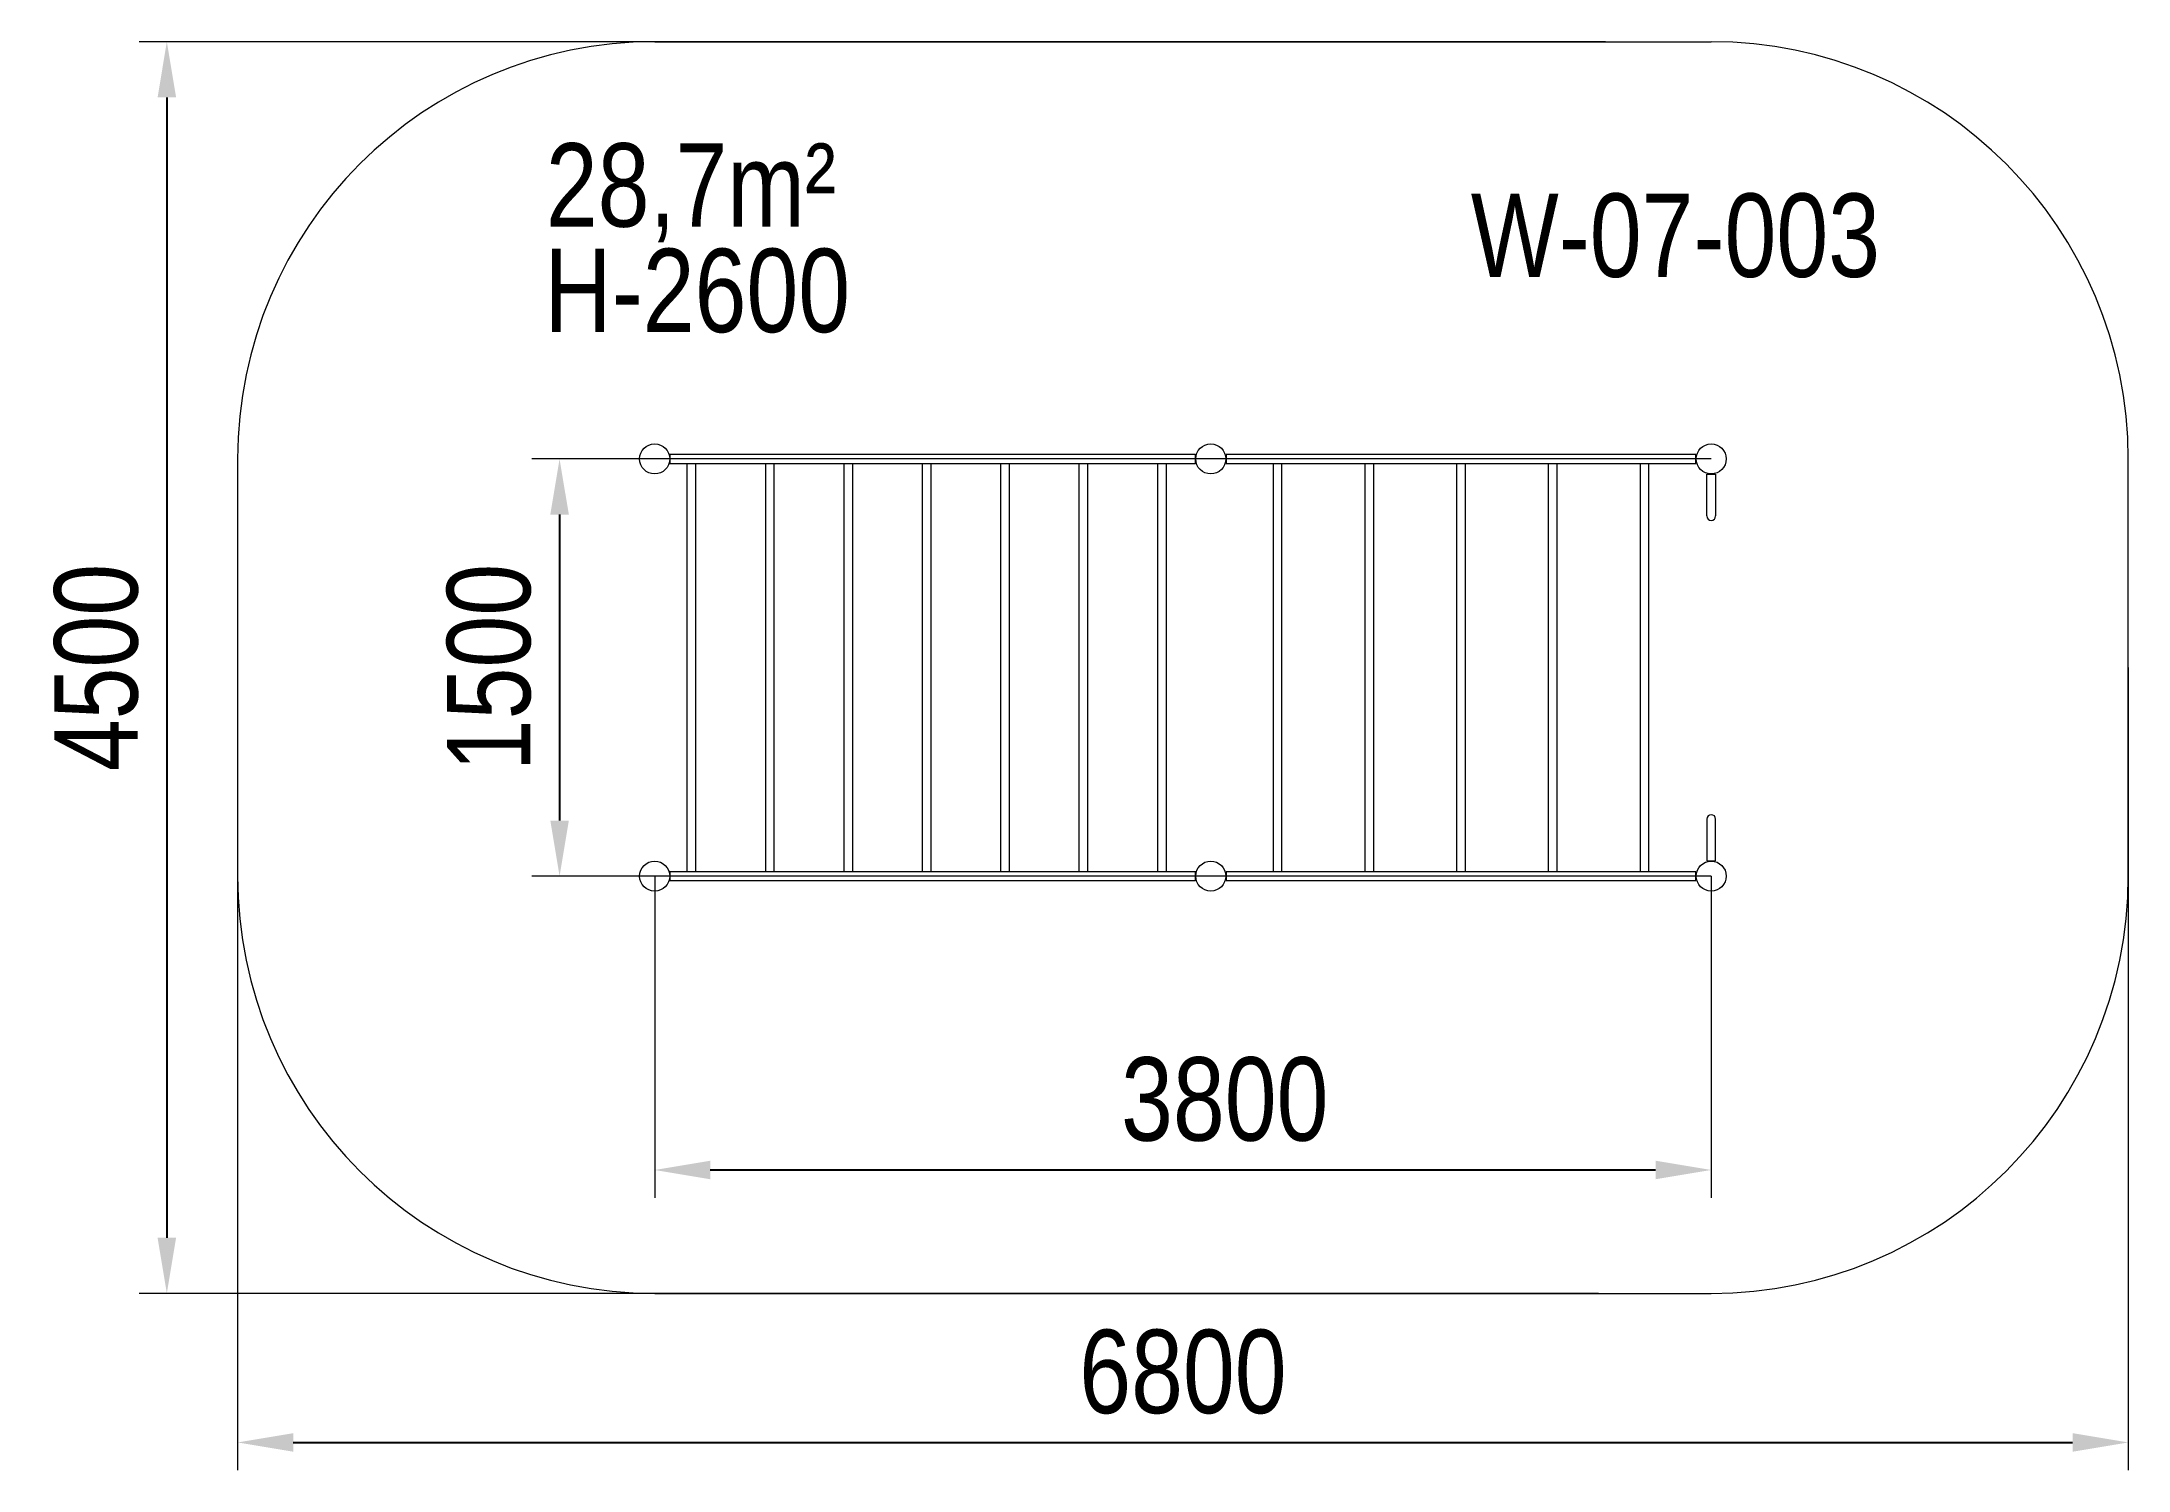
# Model space of a CAD drawing. Header units: millimetres. Extents: x -4000 to 3505, y -2759 to 2378.
import ezdxf

# ---------------------------------------------------------------- set-up
doc = ezdxf.new("R2010")
doc.units = ezdxf.units.MM
for name, color, linetype in [('DIKOM_АРТИКУЛ', 7, 'Continuous'), ('DIKOM_ЗОНА', 80, 'Continuous'), ('DIKOM_ОБЪЕКТ', 7, 'Continuous'), ('DIKOM_РАЗМЕР_ЗОНА', 7, 'Continuous'), ('DIKOM_РАЗМЕР_ОБЪЕКТА', 7, 'Continuous')]:
    doc.layers.add(name, color=color, linetype=linetype)
doc.styles.add('style1', font='arial.ttf', dxfattribs={"width": 0.8})
doc.dimstyles.new('1-50', dxfattribs={"dimtxt": 300, "dimasz": 200, "dimexe": 100, "dimexo": 0, "dimgap": 100, "dimtad": 1, "dimdec": 0, "dimtxsty": 'style1', "dimcen": 0, "dimclrd": 7, "dimclre": 7, "dimadec": 1, "dimazin": 2, "dimtfac": 1, "dimtdec": 0, "dimtmove": 0, "dimatfit": 3, "dimfxl": 0, "dimlwd": 25, "dimlwe": 18, "dimarcsym": 0})

# ---------------------------------------------------------------- blocks, each defined once
blk = doc.blocks.new('*D1')
at = {"layer": 'Defpoints', "color": 0, "transparency": 16777216}
for p in [(-1795.1, -622.5), (2004.9, -622.5), (2004.9, -1679)]:
    blk.add_point(p, dxfattribs=at)
at = {"layer": 'DIKOM_РАЗМЕР_ОБЪЕКТА', "color": 7, "lineweight": 18, "transparency": 16777216}
for p, q in [((-1795.1, -622.5), (-1795.1, -1779)), ((2004.9, -622.5), (2004.9, -1779))]:
    blk.add_line(p, q, dxfattribs=at)
at = {"layer": 'DIKOM_РАЗМЕР_ОБЪЕКТА', "color": 7, "lineweight": 25, "transparency": 16777216}
blk.add_line((-1595.1, -1679), (1804.9, -1679), dxfattribs=at)
at = {"layer": 'DIKOM_РАЗМЕР_ОБЪЕКТА', "color": 7, "transparency": 16777216}
for points in [[(-1595.1, -1645.7), (-1595.1, -1712.3), (-1795.1, -1679)], [(1804.9, -1645.7), (1804.9, -1712.3), (2004.9, -1679)]]:
    blk.add_solid(points, dxfattribs=at)
at = {"layer": 'DIKOM_РАЗМЕР_ОБЪЕКТА', "color": 0, "transparency": 16777216, "insert": (255.3, -1425.7), "char_height": 300, "attachment_point": 5, "style": 'style1'}
blk.add_mtext('3800', dxfattribs=at)
blk = doc.blocks.new('*D2')
at = {"layer": 'Defpoints', "color": 0, "transparency": 16777216}
for p in [(2004.9, 877.5), (-2137.2, -622.5), (2004.9, -622.5)]:
    blk.add_point(p, dxfattribs=at)
at = {"layer": 'DIKOM_РАЗМЕР_ОБЪЕКТА', "color": 7, "lineweight": 18, "transparency": 16777216}
for p, q in [((2004.9, 877.5), (-2237.2, 877.5)), ((2004.9, -622.5), (-2237.2, -622.5))]:
    blk.add_line(p, q, dxfattribs=at)
at = {"layer": 'DIKOM_РАЗМЕР_ОБЪЕКТА', "color": 7, "lineweight": 25, "transparency": 16777216}
blk.add_line((-2137.2, 677.5), (-2137.2, -422.5), dxfattribs=at)
at = {"layer": 'DIKOM_РАЗМЕР_ОБЪЕКТА', "color": 7, "transparency": 16777216}
for points in [[(-2170.5, 677.5), (-2103.8, 677.5), (-2137.2, 877.5)], [(-2170.5, -422.5), (-2103.8, -422.5), (-2137.2, -622.5)]]:
    blk.add_solid(points, dxfattribs=at)
at = {"layer": 'DIKOM_РАЗМЕР_ОБЪЕКТА', "color": 0, "transparency": 16777216, "insert": (-2390.3, 127.5), "char_height": 300, "attachment_point": 5, "rotation": 90, "style": 'style1'}
blk.add_mtext('1500', dxfattribs=at)
blk = doc.blocks.new('*D3')
at = {"layer": 'Defpoints', "color": 0, "transparency": 16777216}
for p in [(-3295.1, 127.5), (3504.9, 127.5), (3504.9, -2658.6)]:
    blk.add_point(p, dxfattribs=at)
at = {"layer": 'DIKOM_РАЗМЕР_ЗОНА', "color": 7, "lineweight": 18, "transparency": 16777216}
for p, q in [((-3295.1, 127.5), (-3295.1, -2758.6)), ((3504.9, 127.5), (3504.9, -2758.6))]:
    blk.add_line(p, q, dxfattribs=at)
at = {"layer": 'DIKOM_РАЗМЕР_ЗОНА', "color": 7, "lineweight": 25, "transparency": 16777216}
blk.add_line((-3095.1, -2658.6), (3304.9, -2658.6), dxfattribs=at)
at = {"layer": 'DIKOM_РАЗМЕР_ЗОНА', "color": 7, "transparency": 16777216}
for points in [[(-3095.1, -2625.3), (-3095.1, -2691.9), (-3295.1, -2658.6)], [(3304.9, -2625.3), (3304.9, -2691.9), (3504.9, -2658.6)]]:
    blk.add_solid(points, dxfattribs=at)
at = {"layer": 'DIKOM_РАЗМЕР_ЗОНА', "color": 0, "transparency": 16777216, "insert": (104.9, -2405.4), "char_height": 300, "attachment_point": 5, "style": 'style1'}
blk.add_mtext('6800', dxfattribs=at)
blk = doc.blocks.new('*D4')
at = {"layer": 'Defpoints', "color": 0, "transparency": 16777216}
for p in [(1625.2, 2377.5), (-3549.7, -2122.5), (1599.6, -2122.5)]:
    blk.add_point(p, dxfattribs=at)
at = {"layer": 'DIKOM_РАЗМЕР_ЗОНА', "color": 7, "lineweight": 18, "transparency": 16777216}
for p, q in [((1625.2, 2377.5), (-3649.7, 2377.5)), ((1599.6, -2122.5), (-3649.7, -2122.5))]:
    blk.add_line(p, q, dxfattribs=at)
at = {"layer": 'DIKOM_РАЗМЕР_ЗОНА', "color": 7, "lineweight": 25, "transparency": 16777216}
blk.add_line((-3549.7, 2177.5), (-3549.7, -1922.5), dxfattribs=at)
at = {"layer": 'DIKOM_РАЗМЕР_ЗОНА', "color": 7, "transparency": 16777216}
for points in [[(-3583, 2177.5), (-3516.3, 2177.5), (-3549.7, 2377.5)], [(-3583, -1922.5), (-3516.3, -1922.5), (-3549.7, -2122.5)]]:
    blk.add_solid(points, dxfattribs=at)
at = {"layer": 'DIKOM_РАЗМЕР_ЗОНА', "color": 0, "transparency": 16777216, "insert": (-3802.8, 127.5), "char_height": 300, "attachment_point": 5, "rotation": 90, "style": 'style1'}
blk.add_mtext('4500', dxfattribs=at)

msp = doc.modelspace()

# ---------------------------------------------------------------- linework, layer by layer
at = {"layer": 'DIKOM_ЗОНА', "color": 3, "lineweight": 15}
for p, q in [((-1795.1, 2377.5), (2004.9, 2377.5)), ((-3295.1, 877.5), (-3295.1, -622.5)), ((3504.9, -622.5), (3504.9, 877.5)), ((-1795.1, -2122.5), (2004.9, -2122.5))]:
    msp.add_line(p, q, dxfattribs=at)
for centre, start, end in [((-1795.1, 877.5), 90, 180), ((2004.9, 877.5), 0, 90), ((-1795.1, -622.5), 180, 270), ((2004.9, -622.5), 270, 0)]:
    msp.add_arc(centre, 1500, start, end, dxfattribs=at)
at = {"layer": 'DIKOM_ОБЪЕКТ', "color": 7, "linetype": 'Continuous', "lineweight": 15}
for p, q in [((149.9, 893.5), (-1740.1, 893.5)), ((-1740.1, 893.5), (-1740.1, 861.5)), ((-1740.1, 861.5), (149.9, 861.5)), ((-1679.3, 861.5), (-1679.3, -606.5)), ((-1647.3, -606.5), (-1647.3, 861.5)), ((-1396.8, 861.5), (-1396.8, -606.5)), ((-1364.8, -606.5), (-1364.8, 861.5)), ((-1114.9, 861.5), (-1114.9, -606.5)), ((-1082.9, -606.5), (-1082.9, 861.5)), ((-833, 861.5), (-833, -606.5)), ((-801, -606.5), (-801, 861.5)), ((-551.1, 861.5), (-551.1, -606.5)), ((-519.1, -606.5), (-519.1, 861.5)), ((-269.2, 861.5), (-269.2, -606.5)), ((-237.2, -606.5), (-237.2, 861.5)), ((13.5, 861.5), (13.5, -606.5)), ((45.5, -606.5), (45.5, 861.5)), ((149.9, 861.5), (149.9, 893.5)), ((1949.9, 893.5), (259.9, 893.5)), ((259.9, 893.5), (259.9, 861.5)), ((259.9, 861.5), (1949.9, 861.5)), ((428.9, 861.5), (428.9, -606.5)), ((460.9, -606.5), (460.9, 861.5)), ((758.9, 861.5), (758.9, -606.5)), ((790.9, -606.5), (790.9, 861.5)), ((1088.9, 861.5), (1088.9, -606.5)), ((1120.9, -606.5), (1120.9, 861.5)), ((1418.9, 861.5), (1418.9, -606.5)), ((1450.9, -606.5), (1450.9, 861.5)), ((1748.9, 861.5), (1748.9, -606.5)), ((1780.9, -606.5), (1780.9, 861.5)), ((1949.9, 861.5), (1949.9, 893.5)), ((1988.9, 822.5), (2020.9, 822.5)), ((1988.9, 672.5), (1988.9, 822.5)), ((2020.9, 822.5), (2020.9, 672.5)), ((1988.9, -417.5), (1988.9, -567.5)), ((2020.9, -567.5), (2020.9, -417.5)), ((1988.9, -567.5), (2020.9, -567.5)), ((149.9, -606.5), (-1740.1, -606.5)), ((-1740.1, -606.5), (-1740.1, -638.5)), ((-1740.1, -638.5), (149.9, -638.5)), ((149.9, -638.5), (149.9, -606.5)), ((1949.9, -606.5), (259.9, -606.5)), ((259.9, -606.5), (259.9, -638.5)), ((259.9, -638.5), (1949.9, -638.5)), ((1949.9, -638.5), (1949.9, -606.5))]:
    msp.add_line(p, q, dxfattribs=at)
for centre in [(-1795.1, 877.5), (204.9, 877.5), (2004.9, 877.5), (-1795.1, -622.5), (204.9, -622.5), (2004.9, -622.5)]:
    msp.add_circle(centre, 54, dxfattribs=at)
for centre, start, end in [((2004.9, 672.5), 180, 0), ((2004.9, -417.5), 0, 180)]:
    msp.add_arc(centre, 16, start, end, dxfattribs=at)

# ---------------------------------------------------------------- texts
at = {"layer": 'DIKOM_АРТИКУЛ', "color": 7, "linetype": 'Continuous', "lineweight": 15, "insert": (1140.2, 1831.8), "char_height": 300, "width": 1667.537, "attachment_point": 1, "style": 'style1'}
msp.add_mtext('W-0{\\fArial|b0|i0|c204|p34;7}-00{\\fArial|b0|i0|c204|p34;3}', dxfattribs=at)
at = {"layer": 'DIKOM_РАЗМЕР_ОБЪЕКТА', "char_height": 300, "width": 5885.531, "attachment_point": 1, "style": 'style1'}
for s, insert in [('28,7m²', (-2186.5, 2012.6)), ('{\\C7;H-2600}', (-2191.7, 1633.4))]:
    msp.add_mtext(s, dxfattribs=dict(at, insert=insert))

# ---------------------------------------------------------------- dimensions: what is measured, and where the dimension line sits
at = {"layer": 'DIKOM_РАЗМЕР_ЗОНА'}
dim = msp.add_linear_dim(base=(-3549.7, -2122.5), p1=(1625.2, 2377.5), p2=(1599.6, -2122.5), angle=90, dimstyle='1-50', dxfattribs=at)
dim.commit()
dim.dimension.update_dxf_attribs({"geometry": '*D4', "text_midpoint": (-3549.7, 127.5), "dimtype": 160})
dim = msp.add_linear_dim(base=(3504.9, -2658.6), p1=(-3295.1, 127.5), p2=(3504.9, 127.5), dimstyle='1-50', dxfattribs=at)
dim.commit()
dim.dimension.update_dxf_attribs({"geometry": '*D3', "text_midpoint": (104.9, -2658.6), "dimtype": 160})
at = {"layer": 'DIKOM_РАЗМЕР_ОБЪЕКТА'}
dim = msp.add_linear_dim(base=(-2137.2, -622.5), p1=(2004.9, 877.5), p2=(2004.9, -622.5), angle=90, dimstyle='1-50', dxfattribs=at)
dim.commit()
dim.dimension.update_dxf_attribs({"geometry": '*D2', "text_midpoint": (-2137.2, 127.5), "dimtype": 160})
dim = msp.add_linear_dim(base=(2004.9, -1679), p1=(-1795.1, -622.5), p2=(2004.9, -622.5), dimstyle='1-50', dxfattribs=at)
dim.commit()
dim.dimension.update_dxf_attribs({"geometry": '*D1', "text_midpoint": (255.3, -1679), "dimtype": 160})

doc.saveas('drawing.dxf')
